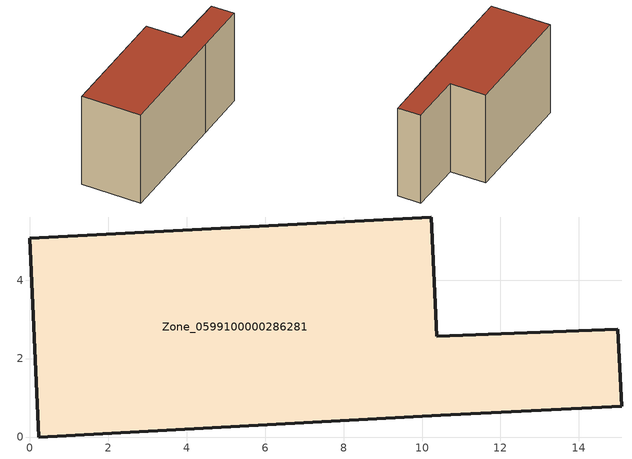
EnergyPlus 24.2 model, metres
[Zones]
Zone_0599100000286281
 floor ground (C_G): 0,5.07 10.24,5.61 10.38,2.57 14.99,2.75 15.09,0.79 10.48,0.56 0.23,0 z0
 wall outside (C_F): 10.24,5.61 0,5.07 0.23,0 10.48,0.56 15.09,0.79 14.99,2.75 10.38,2.57 10.24,5.61 z0:8.11
 roof outside (C_R): 14.99,2.75 10.38,2.57 10.24,5.61 0,5.07 0.23,0 10.48,0.56 15.09,0.79 z8.11
[BUILDING]
Pand.0599100000286281: North Axis=0; Terrain=City; Loads Convergence Tolerance Value=0.04; Temperature Convergence Tolerance Value=0.4; Solar Distribution=FullExterior; Maximum Number of Warmup Days=25; Minimum Number of Warmup Days=1
[Site:Location]
Rotterdam.The.Hague.AP_ZH_NLD Design_Conditions: Latitude=51.96; Longitude=4.45; Time Zone=1; Elevation=-4.5
[SITE:GROUNDTEMPERATURE:BUILDINGSURFACE]
18, 18, 18, 18, 18, 18, 18, 18, 18, 18, 18, 18
[MATERIAL] Thermal Absorptance=0.9; Solar Absorptance=0.7; Visible Absorptance=0.7
Name | Roughness | Thickness | Conductivity | Density | Specific Heat
G.TI.1946-1964 | MediumSmooth | 0.15 | 1 | 540 | 1210
F.TI.1946-1964 | Rough | 0.3 | 0.857143 | 1920 | 840
R.TI.1946-1964 | MediumRough | 0.2 | 0.277778 | 1500 | 1000
[CONSTRUCTION]
C_G: G.TI.1946-1964
C_F: F.TI.1946-1964
C_R: R.TI.1946-1964
[ZONE]
Zone_0599100000286281: Type=1; Multiplier=1; Ceiling Height=Autocalculate; Volume=Autocalculate; Floor Area=autocalculate; Part of Total Floor Area=Yes
[ZONEINFILTRATION:DESIGNFLOWRATE]
Infil_Zone_0599100000286281: Zone or ZoneList or Space or SpaceList=Zone_0599100000286281; Schedule=AlwaysOn; Design Flow Rate Calculation Method=Flow/Area; Flow Rate per Floor Area=0.003; Constant Term Coefficient=1; Temperature Term Coefficient=0; Velocity Term Coefficient=0; Velocity Squared Term Coefficient=0
[HVACTEMPLATE:ZONE:IDEALLOADSAIRSYSTEM]
Zone_0599100000286281: Maximum Heating Supply Air Temperature=50; Minimum Cooling Supply Air Temperature=13; Maximum Heating Supply Air Humidity Ratio=0.0156; Minimum Cooling Supply Air Humidity Ratio=0.0077; Heating Limit=NoLimit; Cooling Limit=NoLimit; Dehumidification Control Type=ConstantSensibleHeatRatio; Cooling Sensible Heat Ratio=0.7; Dehumidification Setpoint=60; Humidification Control Type=None; Humidification Setpoint=30; Outdoor Air Method=None; Outdoor Air Flow Rate per Person=0.00944; Outdoor Air Flow Rate per Zone Floor Area=0; Outdoor Air Flow Rate per Zone=0; Demand Controlled Ventilation Type=None; Outdoor Air Economizer Type=NoEconomizer; Heat Recovery Type=None; Sensible Heat Recovery Effectiveness=0.7; Latent Heat Recovery Effectiveness=0.65
[ZONECONTROL:THERMOSTAT]
ThermostatControl_Zone_0599100000286281: Zone or ZoneList=Zone_0599100000286281; Control Type Schedule=DualSetpointControlType; Control 1=Thermostat_Zone_0599100000286281; Temperature Difference Between Cutout And Setpoint=0
[THERMOSTATSETPOINT:DUALSETPOINT]
Thermostat_Zone_0599100000286281: Heating Setpoint Temperature Schedule=HeatingSetpoint_Zone_0599100000286281; Cooling Setpoint Temperature Schedule=CoolingSetpoint_Zone_0599100000286281
[SCHEDULE:COMPACT]
HeatingSetpoint_Zone_0599100000286281: Through: 12/31, For: AllDays, Until: 24:00, 21
CoolingSetpoint_Zone_0599100000286281: Through: 12/31, For: AllDays, Until: 24:00, 24
DualSetpointControlType: Through: 12/31, For: AllDays, Until: 24:00, 4
AlwaysOn: Through: 12/31, For: AllDays, Until: 24:00, 1
